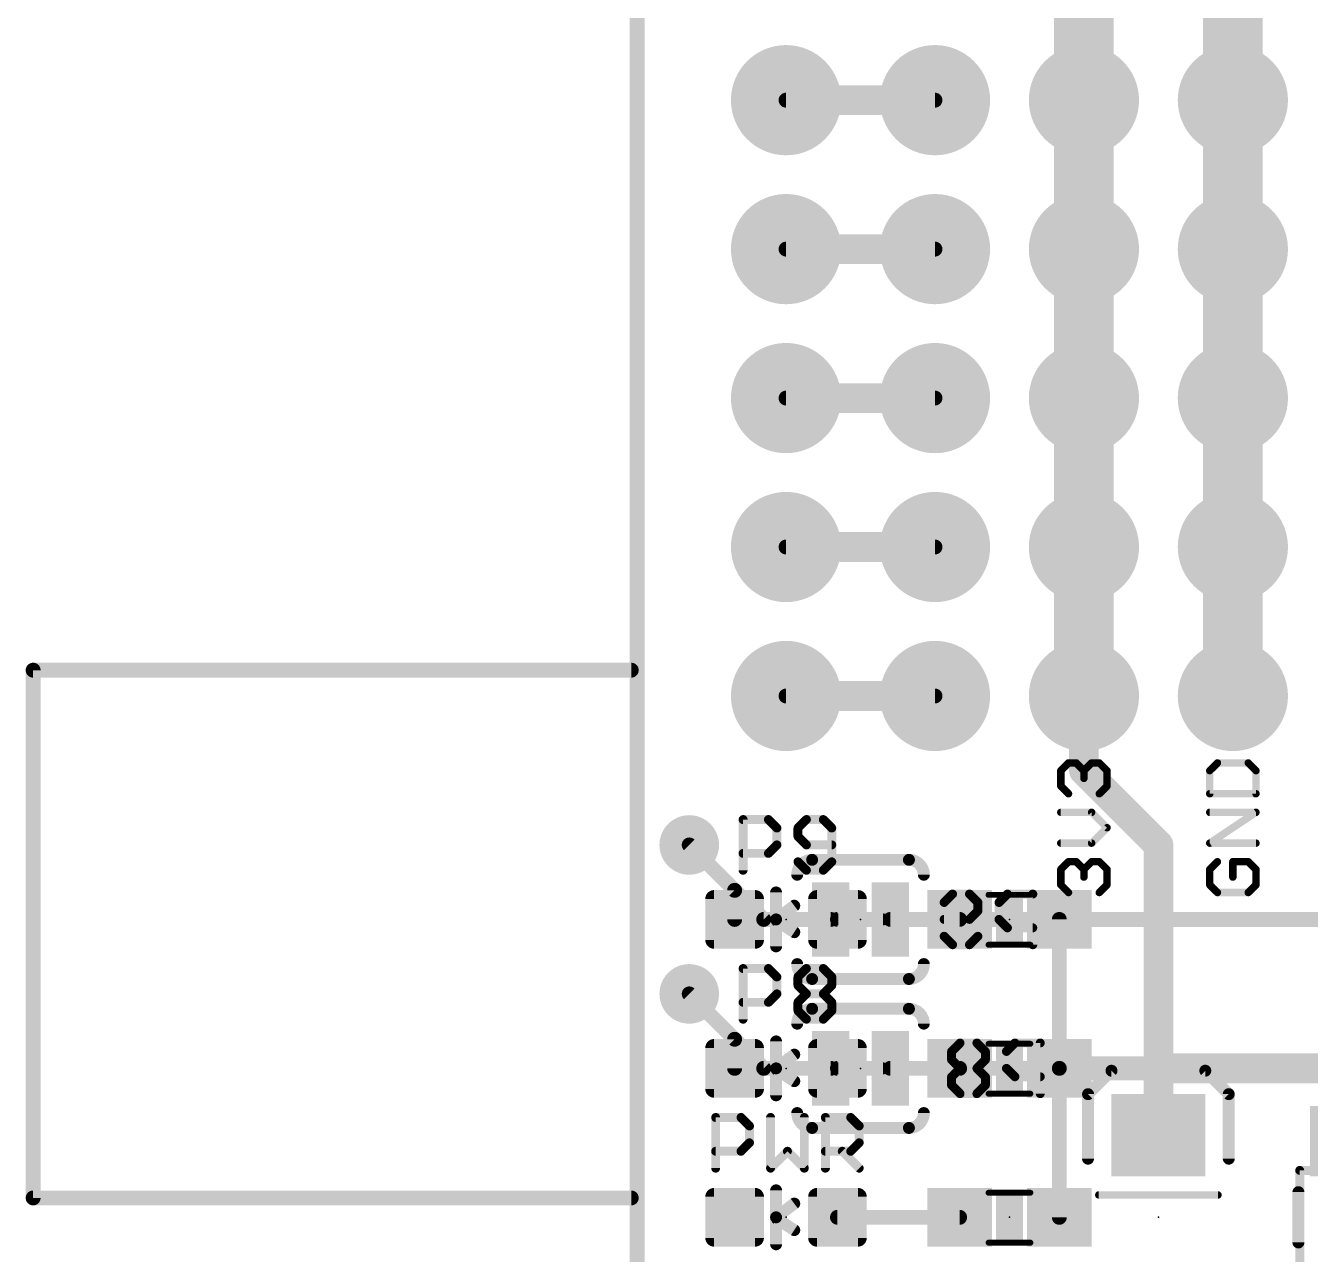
# Model space of a CAD drawing. Extents: x -16 to 95, y -11 to 53.
# Drawn here: x -10.43 to 11.48, y 3.18 to 24.13 of the extents above; entities that cross this region are included whole.
import ezdxf

# ---------------------------------------------------------------- set-up
doc = ezdxf.new("R2010")
doc.units = 0
for name, color, linetype in [('1', 12, 'CONTINUOUS'), ('16', 132, 'CONTINUOUS'), ('18', 110, 'CONTINUOUS'), ('20', 53, 'CONTINUOUS'), ('21', 41, 'CONTINUOUS'), ('22', 40, 'CONTINUOUS'), ('23', 53, 'CONTINUOUS'), ('24', 53, 'CONTINUOUS'), ('51', 53, 'CONTINUOUS')]:
    doc.layers.add(name, color=color, linetype=linetype)

# ---------------------------------------------------------------- blocks, each defined once
blk = doc.blocks.new('RECT')
blk.add_solid([(-0.5, -0.5), (0.5, -0.5), (-0.5, 0.5), (0.5, 0.5)])
blk = doc.blocks.new('RECT160000X160000R30')
at = {"const_width": 0.15}
blk.add_lwpolyline([(0.425, -0.35), (0.425, 0.35, 0.4142), (0.35, 0.425), (-0.35, 0.425, 0.4142), (-0.425, 0.35), (-0.425, -0.35, 0.4142), (-0.35, -0.425), (0.35, -0.425, 0.4142)], format="xyb", close=True, dxfattribs=at)
blk.add_solid([(-0.3754, -0.3754), (0.3754, -0.3754), (-0.3754, 0.3754), (0.3754, 0.3754)])
blk = doc.blocks.new('ROUNDV')
at = {"const_width": 0.5}
blk.add_lwpolyline([(0, -0.25, 1), (0, 0.25, 1), (0, -0.25)], format="xyb", dxfattribs=at)

msp = doc.modelspace()

# ---------------------------------------------------------------- linework, layer by layer
at = {"layer": '1'}
for points, const_width in [([(0, 53.34), (0, 0)], 0.254), ([(7.62, 12.7), (7.62, 11.43)], 0.508), ([(7.62, 11.43), (8.89, 10.16)], 0.508), ([(8.89, 10.16), (8.89, 6.35)], 0.508), ([(1.663, 9.386), (0.889, 10.16)], 0.254), ([(1.663, 8.89), (1.663, 9.386)], 0.254), ([(5.5, 8.89), (3.417, 8.89)], 0.254), ([(7.2, 6.35), (7.2, 8.89)], 0.254), ([(1.663, 6.846), (0.889, 7.62)], 0.254), ([(1.663, 6.35), (1.663, 6.846)], 0.254), ([(8.89, 6.35), (11.684, 6.35)], 0.508), ([(8.89, 5.21), (8.89, 6.35)], 0.508), ([(11.684, 6.35), (12.7, 6.35)], 0.508), ([(5.5, 6.35), (3.417, 6.35)], 0.254), ([(7.2, 6.35), (8.89, 6.35)], 0.4064), ([(7.2, 3.81), (7.2, 6.35)], 0.254), ([(5.5, 3.81), (3.417, 3.81)], 0.254)]:
    msp.add_lwpolyline(points, dxfattribs=dict(at, const_width=const_width))
for points, const_width in [([(7.747, 12.7, 1), (7.493, 12.7)], 0.254), ([(7.7098, 11.5198, 1), (7.5302, 11.3402)], 0.254), ([(7.493, 11.43, 1), (7.747, 11.43)], 0.254), ([(9.017, 10.16, 1), (8.763, 10.16)], 0.254), ([(8.8002, 10.0702, 1), (8.9798, 10.2498)], 0.254), ([(0.9339, 10.2049, 1), (0.8441, 10.1151)], 0.127), ([(1.7265, 9.386, 1), (1.5995, 9.386)], 0.127), ([(1.6181, 9.3411, 1), (1.7079, 9.4309)], 0.127), ([(3.417, 8.9535, 1), (3.417, 8.8265)], 0.127), ([(5.5, 8.8265, 1), (5.5, 8.9535)], 0.127), ([(7.2635, 8.89, 1), (7.1365, 8.89)], 0.127), ([(1.5995, 8.89, 1), (1.7265, 8.89)], 0.127), ([(0.9339, 7.6649, 1), (0.8441, 7.5751)], 0.127), ([(1.7265, 6.846, 1), (1.5995, 6.846)], 0.127), ([(1.6181, 6.8011, 1), (1.7079, 6.8909)], 0.127), ([(8.89, 6.477, 1), (8.89, 6.223)], 0.254), ([(9.017, 6.35, 1), (8.763, 6.35)], 0.254), ([(11.684, 6.477, 1), (11.684, 6.223)], 0.254), ([(1.5995, 6.35, 1), (1.7265, 6.35)], 0.127), ([(3.417, 6.4135, 1), (3.417, 6.2865)], 0.127), ([(5.5, 6.2865, 1), (5.5, 6.4135)], 0.127), ([(7.2, 6.4516, 1), (7.2, 6.2484)], 0.2032), ([(7.2635, 6.35, 1), (7.1365, 6.35)], 0.127), ([(7.1365, 6.35, 1), (7.2635, 6.35)], 0.127), ([(8.763, 6.35, 1), (9.017, 6.35)], 0.254), ([(8.89, 6.2484, 1), (8.89, 6.4516)], 0.2032), ([(8.763, 5.21, 1), (9.017, 5.21)], 0.254), ([(3.417, 3.8735, 1), (3.417, 3.7465)], 0.127), ([(5.5, 3.7465, 1), (5.5, 3.8735)], 0.127), ([(7.1365, 3.81, 1), (7.2635, 3.81)], 0.127)]:
    msp.add_lwpolyline(points, format="xyb", dxfattribs=dict(at, const_width=const_width))
at = {"layer": '16'}
for points, const_width in [([(0, 53.34), (0, 0)], 0.254), ([(7.62, 22.86), (7.62, 25.4)], 0.508), ([(7.62, 20.32), (7.62, 22.86)], 0.508), ([(5.08, 22.86), (2.54, 22.86)], 0.254), ([(5.08, 20.32), (2.54, 20.32)], 0.254), ([(7.62, 17.78), (7.62, 20.32)], 0.508), ([(7.62, 15.24), (7.62, 17.78)], 0.508), ([(5.08, 17.78), (2.54, 17.78)], 0.254), ([(5.08, 15.24), (2.54, 15.24)], 0.254), ([(7.62, 12.7), (7.62, 15.24)], 0.508), ([(5.08, 12.7), (2.54, 12.7)], 0.254), ([(2.159, 8.89), (0.889, 10.16)], 0.254), ([(3.302, 8.89), (2.159, 8.89)], 0.254), ([(4.191, 8.89), (3.429, 8.89)], 0.2032), ([(13.97, 8.89), (4.318, 8.89)], 0.254), ([(2.159, 6.35), (0.889, 7.62)], 0.254), ([(3.302, 6.35), (2.159, 6.35)], 0.254), ([(4.191, 6.35), (3.429, 6.35)], 0.2032), ([(4.318, 6.35), (14.478, 6.35)], 0.254)]:
    msp.add_lwpolyline(points, dxfattribs=dict(at, const_width=const_width))
for points, const_width in [([(7.747, 22.86, 1), (7.493, 22.86)], 0.254), ([(2.54, 22.9235, 1), (2.54, 22.7965)], 0.127), ([(5.08, 22.7965, 1), (5.08, 22.9235)], 0.127), ([(7.493, 22.86, 1), (7.747, 22.86)], 0.254), ([(2.54, 20.3835, 1), (2.54, 20.2565)], 0.127), ([(5.08, 20.2565, 1), (5.08, 20.3835)], 0.127), ([(7.747, 20.32, 1), (7.493, 20.32)], 0.254), ([(7.493, 20.32, 1), (7.747, 20.32)], 0.254), ([(7.747, 17.78, 1), (7.493, 17.78)], 0.254), ([(2.54, 17.8435, 1), (2.54, 17.7165)], 0.127), ([(5.08, 17.7165, 1), (5.08, 17.8435)], 0.127), ([(7.493, 17.78, 1), (7.747, 17.78)], 0.254), ([(2.54, 15.3035, 1), (2.54, 15.1765)], 0.127), ([(5.08, 15.1765, 1), (5.08, 15.3035)], 0.127), ([(7.747, 15.24, 1), (7.493, 15.24)], 0.254), ([(7.493, 15.24, 1), (7.747, 15.24)], 0.254), ([(2.54, 12.7635, 1), (2.54, 12.6365)], 0.127), ([(5.08, 12.6365, 1), (5.08, 12.7635)], 0.127), ([(7.493, 12.7, 1), (7.747, 12.7)], 0.254), ([(0.9339, 10.2049, 1), (0.8441, 10.1151)], 0.127), ([(2.159, 8.9535, 1), (2.159, 8.8265)], 0.127), ([(2.1141, 8.8451, 1), (2.2039, 8.9349)], 0.127), ([(3.302, 8.8265, 1), (3.302, 8.9535)], 0.127), ([(3.429, 8.9408, 1), (3.429, 8.8392)], 0.1016), ([(4.191, 8.8392, 1), (4.191, 8.9408)], 0.1016), ([(4.318, 8.9535, 1), (4.318, 8.8265)], 0.127), ([(0.9339, 7.6649, 1), (0.8441, 7.5751)], 0.127), ([(2.159, 6.4135, 1), (2.159, 6.2865)], 0.127), ([(2.1141, 6.3051, 1), (2.2039, 6.3949)], 0.127), ([(3.302, 6.2865, 1), (3.302, 6.4135)], 0.127), ([(3.429, 6.4008, 1), (3.429, 6.2992)], 0.1016), ([(4.191, 6.2992, 1), (4.191, 6.4008)], 0.1016), ([(4.318, 6.4135, 1), (4.318, 6.2865)], 0.127)]:
    msp.add_lwpolyline(points, format="xyb", dxfattribs=dict(at, const_width=const_width))
at = {"layer": '20', "const_width": 0.2032}
msp.add_lwpolyline([(0, 2.54), (0, 50.8)], dxfattribs=at)
at = {"layer": '21'}
for points, const_width in [([(7.62, 40.64), (7.62, 12.7)], 1.016), ([(10.16, 40.64), (10.16, 12.7)], 1.016), ([(2.54, 22.86), (5.08, 22.86)], 0.508), ([(2.54, 20.32), (5.08, 20.32)], 0.508), ([(2.54, 17.78), (5.08, 17.78)], 0.508), ([(2.54, 15.24), (5.08, 15.24)], 0.508), ([(2.54, 12.7), (5.08, 12.7)], 0.508), ([(7.2256, 11.4266), (7.357, 11.5579)], 0.127), ([(7.357, 11.5579), (7.4883, 11.5579)], 0.127), ([(7.4883, 11.5579), (7.6197, 11.4266)], 0.127), ([(7.6197, 11.4266), (7.751, 11.5579)], 0.127), ([(7.751, 11.5579), (7.8824, 11.5579)], 0.127), ([(7.8824, 11.5579), (8.0137, 11.4266)], 0.127), ([(9.897, 11.5579), (9.7656, 11.4266)], 0.127), ([(10.4224, 11.5579), (9.897, 11.5579)], 0.127), ([(10.5537, 11.4266), (10.4224, 11.5579)], 0.127), ([(7.2256, 11.1639), (7.2256, 11.4266)], 0.127), ([(7.6197, 11.4266), (7.6197, 11.2952)], 0.127), ([(8.0137, 11.4266), (8.0137, 11.1639)], 0.127), ([(9.7656, 11.4266), (9.7656, 11.0325)], 0.127), ([(10.5537, 11.0325), (10.5537, 11.4266)], 0.127), ([(7.357, 11.0325), (7.2256, 11.1639)], 0.127), ([(8.0137, 11.1639), (7.8824, 11.0325)], 0.127), ([(9.7656, 11.0325), (10.5537, 11.0325)], 0.127), ([(7.751, 10.7159), (7.2256, 10.7159)], 0.127), ([(8.0137, 10.4533), (7.751, 10.7159)], 0.127), ([(9.7656, 10.1906), (10.5537, 10.7159)], 0.127), ([(10.5537, 10.7159), (9.7656, 10.7159)], 0.127), ([(1.8077, 9.7282), (1.8077, 10.5925)], 0.1524), ([(1.8077, 10.5925), (2.2399, 10.5925)], 0.1524), ([(2.2399, 10.5925), (2.3839, 10.4485)], 0.1524), ([(2.3839, 10.4485), (2.3839, 10.1604)], 0.1524), ([(2.8873, 10.5925), (2.7432, 10.4485)], 0.1524), ([(2.7432, 10.4485), (2.7432, 10.3044)], 0.1524), ([(3.1754, 10.5925), (2.8873, 10.5925)], 0.1524), ([(3.3194, 10.4485), (3.1754, 10.5925)], 0.1524), ([(3.3194, 9.8723), (3.3194, 10.4485)], 0.1524), ([(7.751, 10.1906), (8.0137, 10.4533)], 0.127), ([(2.7432, 10.3044), (2.8873, 10.1604)], 0.1524), ([(2.2399, 10.0163), (1.8077, 10.0163)], 0.1524), ([(2.3839, 10.1604), (2.2399, 10.0163)], 0.1524), ([(2.8873, 10.1604), (3.3194, 10.1604)], 0.1524), ([(7.2256, 10.1906), (7.751, 10.1906)], 0.127), ([(10.5537, 10.1906), (9.7656, 10.1906)], 0.127), ([(2.7432, 9.8723), (2.8873, 9.7282)], 0.1524), ([(3.1754, 9.7282), (3.3194, 9.8723)], 0.1524), ([(7.2256, 9.7426), (7.357, 9.874)], 0.127), ([(7.357, 9.874), (7.4883, 9.874)], 0.127), ([(7.4883, 9.874), (7.6197, 9.7426)], 0.127), ([(7.6197, 9.7426), (7.751, 9.874)], 0.127), ([(7.751, 9.874), (7.8824, 9.874)], 0.127), ([(7.8824, 9.874), (8.0137, 9.7426)], 0.127), ([(9.897, 9.874), (9.7656, 9.7426)], 0.127), ([(10.4224, 9.874), (10.1597, 9.874)], 0.127), ([(10.1597, 9.874), (10.1597, 9.6113)], 0.127), ([(10.5537, 9.7426), (10.4224, 9.874)], 0.127), ([(2.8873, 9.7282), (3.1754, 9.7282)], 0.1524), ([(7.2256, 9.4799), (7.2256, 9.7426)], 0.127), ([(7.6197, 9.7426), (7.6197, 9.6113)], 0.127), ([(8.0137, 9.7426), (8.0137, 9.4799)], 0.127), ([(9.7656, 9.7426), (9.7656, 9.4799)], 0.127), ([(10.5537, 9.4799), (10.5537, 9.7426)], 0.127), ([(2.37, 9.35), (2.37, 8.89)], 0.2032), ([(7.357, 9.3486), (7.2256, 9.4799)], 0.127), ([(8.0137, 9.4799), (7.8824, 9.3486)], 0.127), ([(9.7656, 9.4799), (9.897, 9.3486)], 0.127), ([(10.4224, 9.3486), (10.5537, 9.4799)], 0.127), ([(2.37, 8.89), (2.68, 9.1238)], 0.2032), ([(9.897, 9.3486), (10.4224, 9.3486)], 0.127), ([(2.37, 8.43), (2.37, 8.89)], 0.2032), ([(2.3854, 8.8646), (2.68, 8.6716)], 0.2032), ([(1.8077, 7.1882), (1.8077, 8.0525)], 0.1524), ([(1.8077, 8.0525), (2.2399, 8.0525)], 0.1524), ([(2.2399, 8.0525), (2.3839, 7.9085)], 0.1524), ([(2.7432, 7.9085), (2.8873, 8.0525)], 0.1524), ([(2.8873, 8.0525), (3.1754, 8.0525)], 0.1524), ([(3.1754, 8.0525), (3.3194, 7.9085)], 0.1524), ([(2.3839, 7.9085), (2.3839, 7.6204)], 0.1524), ([(2.7432, 7.7644), (2.7432, 7.9085)], 0.1524), ([(3.3194, 7.9085), (3.3194, 7.7644)], 0.1524), ([(2.3839, 7.6204), (2.2399, 7.4763)], 0.1524), ([(2.8873, 7.6204), (2.7432, 7.7644)], 0.1524), ([(2.7432, 7.4763), (2.8873, 7.6204)], 0.1524), ([(2.8873, 7.6204), (3.1754, 7.6204)], 0.1524), ([(3.3194, 7.7644), (3.1754, 7.6204)], 0.1524), ([(3.1754, 7.6204), (3.3194, 7.4763)], 0.1524), ([(2.2399, 7.4763), (1.8077, 7.4763)], 0.1524), ([(2.7432, 7.3323), (2.7432, 7.4763)], 0.1524), ([(3.3194, 7.4763), (3.3194, 7.3323)], 0.1524), ([(2.8873, 7.1882), (2.7432, 7.3323)], 0.1524), ([(3.1754, 7.1882), (2.8873, 7.1882)], 0.1524), ([(3.3194, 7.3323), (3.1754, 7.1882)], 0.1524), ([(2.37, 6.81), (2.37, 6.35)], 0.2032), ([(2.37, 6.35), (2.68, 6.5838)], 0.2032), ([(2.37, 5.89), (2.37, 6.35)], 0.2032), ([(2.3854, 6.3246), (2.68, 6.1316)], 0.2032), ([(8.09, 6.31), (7.69, 5.91)], 0.2032), ([(9.69, 6.31), (8.09, 6.31)], 0.2032), ([(10.09, 5.91), (9.69, 6.31)], 0.2032), ([(7.69, 5.91), (7.69, 4.81)], 0.2032), ([(10.09, 4.81), (10.09, 5.91)], 0.2032), ([(1.3399, 4.6482), (1.3399, 5.5125)], 0.1524), ([(1.3399, 5.5125), (1.7721, 5.5125)], 0.1524), ([(1.7721, 5.5125), (1.9161, 5.3685)], 0.1524), ([(2.2754, 5.5125), (2.2754, 4.6482)], 0.1524), ([(2.8517, 4.6482), (2.8517, 5.5125)], 0.1524), ([(3.211, 4.6482), (3.211, 5.5125)], 0.1524), ([(3.211, 5.5125), (3.6431, 5.5125)], 0.1524), ([(3.6431, 5.5125), (3.7872, 5.3685)], 0.1524), ([(1.9161, 5.3685), (1.9161, 5.0804)], 0.1524), ([(3.7872, 5.3685), (3.7872, 5.0804)], 0.1524), ([(1.9161, 5.0804), (1.7721, 4.9363)], 0.1524), ([(3.7872, 5.0804), (3.6431, 4.9363)], 0.1524), ([(1.7721, 4.9363), (1.3399, 4.9363)], 0.1524), ([(2.2754, 4.6482), (2.5636, 4.9363)], 0.1524), ([(2.5636, 4.9363), (2.8517, 4.6482)], 0.1524), ([(3.6431, 4.9363), (3.211, 4.9363)], 0.1524), ([(3.4991, 4.9363), (3.7872, 4.6482)], 0.1524), ([(2.37, 4.27), (2.37, 3.81)], 0.2032), ([(7.874, 4.191), (9.906, 4.191)], 0.127), ([(11.2776, 3.3806), (11.2776, 4.2394)], 0.2032), ([(2.37, 3.81), (2.68, 4.0438)], 0.2032), ([(2.37, 3.35), (2.37, 3.81)], 0.2032), ([(2.3854, 3.7846), (2.68, 3.5916)], 0.2032)]:
    msp.add_lwpolyline(points, dxfattribs=dict(at, const_width=const_width))
for points, const_width in [([(2.54, 22.987, 1), (2.54, 22.733)], 0.254), ([(5.08, 22.733, 1), (5.08, 22.987)], 0.254), ([(2.54, 20.447, 1), (2.54, 20.193)], 0.254), ([(5.08, 20.193, 1), (5.08, 20.447)], 0.254), ([(2.54, 17.907, 1), (2.54, 17.653)], 0.254), ([(5.08, 17.653, 1), (5.08, 17.907)], 0.254), ([(2.54, 15.367, 1), (2.54, 15.113)], 0.254), ([(5.08, 15.113, 1), (5.08, 15.367)], 0.254), ([(2.54, 12.827, 1), (2.54, 12.573)], 0.254), ([(5.08, 12.573, 1), (5.08, 12.827)], 0.254), ([(7.366, 12.7, 1), (7.874, 12.7)], 0.508), ([(9.906, 12.7, 1), (10.414, 12.7)], 0.508), ([(7.357, 11.5897, 1), (7.357, 11.5262)], 0.0635), ([(7.3794, 11.5355, 1), (7.3345, 11.5804)], 0.0635), ([(7.5108, 11.5804, 1), (7.4659, 11.5355)], 0.0635), ([(7.4883, 11.5262, 1), (7.4883, 11.5897)], 0.0635), ([(7.751, 11.5897, 1), (7.751, 11.5262)], 0.0635), ([(7.7735, 11.5355, 1), (7.7286, 11.5804)], 0.0635), ([(7.9048, 11.5804, 1), (7.8599, 11.5355)], 0.0635), ([(7.8824, 11.5262, 1), (7.8824, 11.5897)], 0.0635), ([(9.897, 11.5897, 1), (9.897, 11.5262)], 0.0635), ([(9.9194, 11.5355, 1), (9.8745, 11.5804)], 0.0635), ([(10.4448, 11.5804, 1), (10.3999, 11.5355)], 0.0635), ([(10.4224, 11.5262, 1), (10.4224, 11.5897)], 0.0635), ([(7.2574, 11.4266, 1), (7.1939, 11.4266)], 0.0635), ([(7.2032, 11.449, 1), (7.2481, 11.4041)], 0.0635), ([(7.6514, 11.4266, 1), (7.5879, 11.4266)], 0.0635), ([(7.5972, 11.449, 1), (7.6421, 11.4041)], 0.0635), ([(7.5972, 11.4041, 1), (7.6421, 11.449)], 0.0635), ([(8.0455, 11.4266, 1), (7.982, 11.4266)], 0.0635), ([(7.9912, 11.4041, 1), (8.0362, 11.449)], 0.0635), ([(9.7974, 11.4266, 1), (9.7339, 11.4266)], 0.0635), ([(9.7432, 11.449, 1), (9.7881, 11.4041)], 0.0635), ([(10.5855, 11.4266, 1), (10.522, 11.4266)], 0.0635), ([(10.5312, 11.4041, 1), (10.5762, 11.449)], 0.0635), ([(7.2481, 11.1863, 1), (7.2032, 11.1414)], 0.0635), ([(7.1939, 11.1639, 1), (7.2574, 11.1639)], 0.0635), ([(7.5879, 11.2952, 1), (7.6514, 11.2952)], 0.0635), ([(7.982, 11.1639, 1), (8.0455, 11.1639)], 0.0635), ([(8.0362, 11.1414, 1), (7.9912, 11.1863)], 0.0635), ([(7.3345, 11.0101, 1), (7.3794, 11.055)], 0.0635), ([(7.8599, 11.055, 1), (7.9048, 11.0101)], 0.0635), ([(9.7656, 11.0643, 1), (9.7656, 11.0008)], 0.0635), ([(9.7339, 11.0325, 1), (9.7974, 11.0325)], 0.0635), ([(10.522, 11.0325, 1), (10.5855, 11.0325)], 0.0635), ([(10.5537, 11.0008, 1), (10.5537, 11.0643)], 0.0635), ([(7.2256, 10.7477, 1), (7.2256, 10.6842)], 0.0635), ([(7.7735, 10.7384, 1), (7.7286, 10.6935)], 0.0635), ([(7.751, 10.6842, 1), (7.751, 10.7477)], 0.0635), ([(9.7656, 10.7477, 1), (9.7656, 10.6842)], 0.0635), ([(10.5713, 10.6895, 1), (10.5361, 10.7424)], 0.0635), ([(10.5537, 10.6842, 1), (10.5537, 10.7477)], 0.0635), ([(1.8458, 10.5925, 1), (1.7696, 10.5925)], 0.0762), ([(1.8077, 10.6306, 1), (1.8077, 10.5544)], 0.0762), ([(2.2668, 10.6195, 1), (2.2129, 10.5656)], 0.0762), ([(2.2399, 10.5544, 1), (2.2399, 10.6306)], 0.0762), ([(2.422, 10.4485, 1), (2.3458, 10.4485)], 0.0762), ([(2.7813, 10.4485, 1), (2.7051, 10.4485)], 0.0762), ([(2.8873, 10.6306, 1), (2.8873, 10.5544)], 0.0762), ([(2.9142, 10.5656, 1), (2.8603, 10.6195)], 0.0762), ([(3.2023, 10.6195, 1), (3.1484, 10.5656)], 0.0762), ([(3.1754, 10.5544, 1), (3.1754, 10.6306)], 0.0762), ([(3.3575, 10.4485, 1), (3.2813, 10.4485)], 0.0762), ([(8.0362, 10.4308, 1), (7.9912, 10.4757)], 0.0635), ([(2.357, 10.4215, 1), (2.4108, 10.4754)], 0.0762), ([(2.7163, 10.4754, 1), (2.7701, 10.4215)], 0.0762), ([(2.7701, 10.3314, 1), (2.7163, 10.2775)], 0.0762), ([(2.7051, 10.3044, 1), (2.7813, 10.3044)], 0.0762), ([(3.2925, 10.4215, 1), (3.3464, 10.4754)], 0.0762), ([(7.9912, 10.4308, 1), (8.0362, 10.4757)], 0.0635), ([(1.8077, 10.0544, 1), (1.8077, 9.9782)], 0.0762), ([(2.2129, 10.0433, 1), (2.2668, 9.9894)], 0.0762), ([(2.2399, 9.9782, 1), (2.2399, 10.0544)], 0.0762), ([(2.3458, 10.1604, 1), (2.422, 10.1604)], 0.0762), ([(2.4108, 10.1334, 1), (2.357, 10.1873)], 0.0762), ([(2.8873, 10.1985, 1), (2.8873, 10.1223)], 0.0762), ([(2.8603, 10.1334, 1), (2.9142, 10.1873)], 0.0762), ([(3.3194, 10.1223, 1), (3.3194, 10.1985)], 0.0762), ([(7.2256, 10.2223, 1), (7.2256, 10.1588)], 0.0635), ([(7.7286, 10.213, 1), (7.7735, 10.1681)], 0.0635), ([(7.751, 10.1588, 1), (7.751, 10.2223)], 0.0635), ([(9.7656, 10.2223, 1), (9.7656, 10.1588)], 0.0635), ([(9.748, 10.217, 1), (9.7832, 10.1641)], 0.0635), ([(10.5537, 10.1588, 1), (10.5537, 10.2223)], 0.0635), ([(2.7701, 9.8992, 1), (2.7163, 9.8453)], 0.0762), ([(3.2813, 9.8723, 1), (3.3575, 9.8723)], 0.0762), ([(3.3464, 9.8453, 1), (3.2925, 9.8992)], 0.0762), ([(7.357, 9.9057, 1), (7.357, 9.8422)], 0.0635), ([(7.3794, 9.8515, 1), (7.3345, 9.8964)], 0.0635), ([(7.5108, 9.8964, 1), (7.4659, 9.8515)], 0.0635), ([(7.4883, 9.8422, 1), (7.4883, 9.9057)], 0.0635), ([(7.751, 9.9057, 1), (7.751, 9.8422)], 0.0635), ([(7.7735, 9.8515, 1), (7.7286, 9.8964)], 0.0635), ([(7.9048, 9.8964, 1), (7.8599, 9.8515)], 0.0635), ([(7.8824, 9.8422, 1), (7.8824, 9.9057)], 0.0635), ([(9.9194, 9.8515, 1), (9.8745, 9.8964)], 0.0635), ([(10.1914, 9.874, 1), (10.1279, 9.874)], 0.0635), ([(10.1597, 9.9057, 1), (10.1597, 9.8422)], 0.0635), ([(10.4448, 9.8964, 1), (10.3999, 9.8515)], 0.0635), ([(10.4224, 9.8422, 1), (10.4224, 9.9057)], 0.0635), ([(1.7696, 9.7282, 1), (1.8458, 9.7282)], 0.0762), ([(2.8873, 9.7663, 1), (2.8873, 9.6901)], 0.0762), ([(2.8603, 9.7013, 1), (2.9142, 9.7551)], 0.0762), ([(3.1484, 9.7551, 1), (3.2023, 9.7013)], 0.0762), ([(3.1754, 9.6901, 1), (3.1754, 9.7663)], 0.0762), ([(7.2574, 9.7426, 1), (7.1939, 9.7426)], 0.0635), ([(7.2032, 9.7651, 1), (7.2481, 9.7202)], 0.0635), ([(7.6514, 9.7426, 1), (7.5879, 9.7426)], 0.0635), ([(7.5972, 9.7651, 1), (7.6421, 9.7202)], 0.0635), ([(7.5879, 9.6113, 1), (7.6514, 9.6113)], 0.0635), ([(7.5972, 9.7202, 1), (7.6421, 9.7651)], 0.0635), ([(8.0455, 9.7426, 1), (7.982, 9.7426)], 0.0635), ([(7.9912, 9.7202, 1), (8.0362, 9.7651)], 0.0635), ([(9.7974, 9.7426, 1), (9.7339, 9.7426)], 0.0635), ([(9.7432, 9.7651, 1), (9.7881, 9.7202)], 0.0635), ([(10.1279, 9.6113, 1), (10.1914, 9.6113)], 0.0635), ([(10.5855, 9.7426, 1), (10.522, 9.7426)], 0.0635), ([(10.5312, 9.7202, 1), (10.5762, 9.7651)], 0.0635), ([(2.4208, 9.35, 1), (2.3192, 9.35)], 0.1016), ([(7.2481, 9.5024, 1), (7.2032, 9.4575)], 0.0635), ([(7.1939, 9.4799, 1), (7.2574, 9.4799)], 0.0635), ([(7.982, 9.4799, 1), (8.0455, 9.4799)], 0.0635), ([(8.0362, 9.4575, 1), (7.9912, 9.5024)], 0.0635), ([(9.7881, 9.5024, 1), (9.7432, 9.4575)], 0.0635), ([(9.7339, 9.4799, 1), (9.7974, 9.4799)], 0.0635), ([(10.522, 9.4799, 1), (10.5855, 9.4799)], 0.0635), ([(10.5762, 9.4575, 1), (10.5312, 9.5024)], 0.0635), ([(2.7106, 9.0832, 1), (2.6494, 9.1644)], 0.1016), ([(7.3345, 9.3261, 1), (7.3794, 9.3711)], 0.0635), ([(7.8599, 9.3711, 1), (7.9048, 9.3261)], 0.0635), ([(9.897, 9.3804, 1), (9.897, 9.3169)], 0.0635), ([(9.8745, 9.3261, 1), (9.9194, 9.3711)], 0.0635), ([(10.3999, 9.3711, 1), (10.4448, 9.3261)], 0.0635), ([(10.4224, 9.3169, 1), (10.4224, 9.3804)], 0.0635), ([(2.4208, 8.89, 1), (2.3192, 8.89)], 0.1016), ([(2.3394, 8.9306, 1), (2.4006, 8.8494)], 0.1016), ([(2.3192, 8.89, 1), (2.4208, 8.89)], 0.1016), ([(2.4132, 8.9071, 1), (2.3576, 8.8221)], 0.1016), ([(2.6522, 8.6291, 1), (2.7078, 8.7141)], 0.1016), ([(2.3192, 8.43, 1), (2.4208, 8.43)], 0.1016), ([(1.8458, 8.0525, 1), (1.7696, 8.0525)], 0.0762), ([(1.8077, 8.0906, 1), (1.8077, 8.0144)], 0.0762), ([(2.2668, 8.0795, 1), (2.2129, 8.0256)], 0.0762), ([(2.2399, 8.0144, 1), (2.2399, 8.0906)], 0.0762), ([(2.8873, 8.0906, 1), (2.8873, 8.0144)], 0.0762), ([(2.9142, 8.0256, 1), (2.8603, 8.0795)], 0.0762), ([(3.2023, 8.0795, 1), (3.1484, 8.0256)], 0.0762), ([(3.1754, 8.0144, 1), (3.1754, 8.0906)], 0.0762), ([(2.422, 7.9085, 1), (2.3458, 7.9085)], 0.0762), ([(2.357, 7.8815, 1), (2.4108, 7.9354)], 0.0762), ([(2.7813, 7.9085, 1), (2.7051, 7.9085)], 0.0762), ([(2.7163, 7.9354, 1), (2.7701, 7.8815)], 0.0762), ([(3.3575, 7.9085, 1), (3.2813, 7.9085)], 0.0762), ([(3.2925, 7.8815, 1), (3.3464, 7.9354)], 0.0762), ([(2.4108, 7.5934, 1), (2.357, 7.6473)], 0.0762), ([(2.7701, 7.7914, 1), (2.7163, 7.7375)], 0.0762), ([(2.7051, 7.7644, 1), (2.7813, 7.7644)], 0.0762), ([(2.8873, 7.6585, 1), (2.8873, 7.5823)], 0.0762), ([(2.9142, 7.5934, 1), (2.8603, 7.6473)], 0.0762), ([(2.8603, 7.5934, 1), (2.9142, 7.6473)], 0.0762), ([(3.2023, 7.6473, 1), (3.1484, 7.5934)], 0.0762), ([(3.1484, 7.6473, 1), (3.2023, 7.5934)], 0.0762), ([(3.1754, 7.5823, 1), (3.1754, 7.6585)], 0.0762), ([(3.2813, 7.7644, 1), (3.3575, 7.7644)], 0.0762), ([(3.3464, 7.7375, 1), (3.2925, 7.7914)], 0.0762), ([(1.8077, 7.5144, 1), (1.8077, 7.4382)], 0.0762), ([(2.2129, 7.5033, 1), (2.2668, 7.4494)], 0.0762), ([(2.2399, 7.4382, 1), (2.2399, 7.5144)], 0.0762), ([(2.3458, 7.6204, 1), (2.422, 7.6204)], 0.0762), ([(2.7813, 7.4763, 1), (2.7051, 7.4763)], 0.0762), ([(2.7163, 7.5033, 1), (2.7701, 7.4494)], 0.0762), ([(3.3575, 7.4763, 1), (3.2813, 7.4763)], 0.0762), ([(3.2925, 7.4494, 1), (3.3464, 7.5033)], 0.0762), ([(2.7701, 7.3592, 1), (2.7163, 7.3053)], 0.0762), ([(2.7051, 7.3323, 1), (2.7813, 7.3323)], 0.0762), ([(2.8873, 7.2263, 1), (2.8873, 7.1501)], 0.0762), ([(2.8603, 7.1613, 1), (2.9142, 7.2151)], 0.0762), ([(3.1484, 7.2151, 1), (3.2023, 7.1613)], 0.0762), ([(3.1754, 7.1501, 1), (3.1754, 7.2263)], 0.0762), ([(3.2813, 7.3323, 1), (3.3575, 7.3323)], 0.0762), ([(3.3464, 7.3053, 1), (3.2925, 7.3592)], 0.0762), ([(1.7696, 7.1882, 1), (1.8458, 7.1882)], 0.0762), ([(2.4208, 6.81, 1), (2.3192, 6.81)], 0.1016), ([(2.7106, 6.5432, 1), (2.6494, 6.6244)], 0.1016), ([(2.4208, 6.35, 1), (2.3192, 6.35)], 0.1016), ([(2.3394, 6.3906, 1), (2.4006, 6.3094)], 0.1016), ([(2.3192, 6.35, 1), (2.4208, 6.35)], 0.1016), ([(2.4132, 6.3671, 1), (2.3576, 6.2821)], 0.1016), ([(8.09, 6.3608, 1), (8.09, 6.2592)], 0.1016), ([(8.1259, 6.2741, 1), (8.0541, 6.3459)], 0.1016), ([(9.7259, 6.3459, 1), (9.6541, 6.2741)], 0.1016), ([(9.69, 6.2592, 1), (9.69, 6.3608)], 0.1016), ([(2.6522, 6.0891, 1), (2.7078, 6.1741)], 0.1016), ([(2.3192, 5.89, 1), (2.4208, 5.89)], 0.1016), ([(7.7408, 5.91, 1), (7.6392, 5.91)], 0.1016), ([(7.6541, 5.9459, 1), (7.7259, 5.8741)], 0.1016), ([(10.1408, 5.91, 1), (10.0392, 5.91)], 0.1016), ([(10.0541, 5.8741, 1), (10.1259, 5.9459)], 0.1016), ([(1.378, 5.5125, 1), (1.3018, 5.5125)], 0.0762), ([(1.3399, 5.5506, 1), (1.3399, 5.4744)], 0.0762), ([(1.799, 5.5395, 1), (1.7451, 5.4856)], 0.0762), ([(1.7721, 5.4744, 1), (1.7721, 5.5506)], 0.0762), ([(2.3135, 5.5125, 1), (2.2373, 5.5125)], 0.0762), ([(2.8898, 5.5125, 1), (2.8136, 5.5125)], 0.0762), ([(3.2491, 5.5125, 1), (3.1729, 5.5125)], 0.0762), ([(3.211, 5.5506, 1), (3.211, 5.4744)], 0.0762), ([(3.6701, 5.5395, 1), (3.6162, 5.4856)], 0.0762), ([(3.6431, 5.4744, 1), (3.6431, 5.5506)], 0.0762), ([(1.9542, 5.3685, 1), (1.878, 5.3685)], 0.0762), ([(1.8892, 5.3415, 1), (1.9431, 5.3954)], 0.0762), ([(3.8253, 5.3685, 1), (3.7491, 5.3685)], 0.0762), ([(3.7602, 5.3415, 1), (3.8141, 5.3954)], 0.0762), ([(1.878, 5.0804, 1), (1.9542, 5.0804)], 0.0762), ([(1.9431, 5.0534, 1), (1.8892, 5.1073)], 0.0762), ([(3.7491, 5.0804, 1), (3.8253, 5.0804)], 0.0762), ([(3.8141, 5.0534, 1), (3.7602, 5.1073)], 0.0762), ([(1.3399, 4.9744, 1), (1.3399, 4.8982)], 0.0762), ([(1.7451, 4.9633, 1), (1.799, 4.9094)], 0.0762), ([(1.7721, 4.8982, 1), (1.7721, 4.9744)], 0.0762), ([(2.5905, 4.9633, 1), (2.5366, 4.9094)], 0.0762), ([(2.5905, 4.9094, 1), (2.5366, 4.9633)], 0.0762), ([(3.211, 4.9744, 1), (3.211, 4.8982)], 0.0762), ([(3.526, 4.9633, 1), (3.4721, 4.9094)], 0.0762), ([(3.6162, 4.9633, 1), (3.6701, 4.9094)], 0.0762), ([(3.6431, 4.8982, 1), (3.6431, 4.9744)], 0.0762), ([(7.6392, 4.81, 1), (7.7408, 4.81)], 0.1016), ([(10.0392, 4.81, 1), (10.1408, 4.81)], 0.1016), ([(1.3018, 4.6482, 1), (1.378, 4.6482)], 0.0762), ([(2.2373, 4.6482, 1), (2.3135, 4.6482)], 0.0762), ([(2.2485, 4.6751, 1), (2.3024, 4.6213)], 0.0762), ([(2.8136, 4.6482, 1), (2.8898, 4.6482)], 0.0762), ([(2.8247, 4.6213, 1), (2.8786, 4.6751)], 0.0762), ([(3.1729, 4.6482, 1), (3.2491, 4.6482)], 0.0762), ([(3.7602, 4.6213, 1), (3.8141, 4.6751)], 0.0762), ([(2.4208, 4.27, 1), (2.3192, 4.27)], 0.1016), ([(7.874, 4.2227, 1), (7.874, 4.1593)], 0.0635), ([(9.906, 4.1593, 1), (9.906, 4.2227)], 0.0635), ([(11.3284, 4.2394, 1), (11.2268, 4.2394)], 0.1016), ([(2.7106, 4.0032, 1), (2.6494, 4.0844)], 0.1016), ([(2.4208, 3.81, 1), (2.3192, 3.81)], 0.1016), ([(2.3394, 3.8506, 1), (2.4006, 3.7694)], 0.1016), ([(2.3192, 3.81, 1), (2.4208, 3.81)], 0.1016), ([(2.4132, 3.8271, 1), (2.3576, 3.7421)], 0.1016), ([(2.6522, 3.5491, 1), (2.7078, 3.6341)], 0.1016), ([(2.3192, 3.35, 1), (2.4208, 3.35)], 0.1016), ([(11.2268, 3.3806, 1), (11.3284, 3.3806)], 0.1016)]:
    msp.add_lwpolyline(points, format="xyb", dxfattribs=dict(at, const_width=const_width))
at = {"layer": '22'}
for points, const_width in [([(2.9845, 9.906, 0.4142), (2.7305, 9.652)], 0.2032), ([(2.9845, 9.9568, 1), (2.9845, 9.8552)], 0.1016), ([(2.9845, 9.8552, 1), (2.9845, 9.9568)], 0.1016), ([(4.8895, 9.652, 0.4142), (4.6355, 9.906)], 0.2032), ([(4.6355, 9.9568, 1), (4.6355, 9.8552)], 0.1016), ([(4.6355, 9.8552, 1), (4.6355, 9.9568)], 0.1016), ([(2.6797, 9.652, 1), (2.7813, 9.652)], 0.1016), ([(4.8387, 9.652, 1), (4.9403, 9.652)], 0.1016), ([(5.2742, 9.1785, 1), (5.198, 9.1785)], 0.0762), ([(5.2092, 9.2054, 1), (5.263, 9.1515)], 0.0762), ([(5.3802, 9.3606, 1), (5.3802, 9.2844)], 0.0762), ([(5.4071, 9.2956, 1), (5.3532, 9.3495)], 0.0762), ([(5.6952, 9.3495, 1), (5.6413, 9.2956)], 0.0762), ([(5.6683, 9.2844, 1), (5.6683, 9.3606)], 0.0762), ([(5.8504, 9.1785, 1), (5.7742, 9.1785)], 0.0762), ([(5.7854, 9.1515, 1), (5.8393, 9.2054)], 0.0762), ([(6.2097, 9.1785, 1), (6.1335, 9.1785)], 0.0762), ([(6.1447, 9.2054, 1), (6.1986, 9.1515)], 0.0762), ([(6.3157, 9.3606, 1), (6.3157, 9.2844)], 0.0762), ([(6.3426, 9.2956, 1), (6.2887, 9.3495)], 0.0762), ([(6.7859, 9.3225, 1), (6.7097, 9.3225)], 0.0762), ([(6.7478, 9.2844, 1), (6.7478, 9.3606)], 0.0762), ([(5.7742, 9.0344, 1), (5.8504, 9.0344)], 0.0762), ([(5.8393, 9.0075, 1), (5.7854, 9.0614)], 0.0762), ([(5.2361, 8.9285, 1), (5.2361, 8.8523)], 0.0762), ([(5.6413, 8.9173, 1), (5.6952, 8.8634)], 0.0762), ([(5.6683, 8.8523, 1), (5.6683, 8.9285)], 0.0762), ([(6.1986, 8.9173, 1), (6.1447, 8.8634)], 0.0762), ([(6.1335, 8.8904, 1), (6.2097, 8.8904)], 0.0762), ([(6.3157, 8.7844, 1), (6.3157, 8.7082)], 0.0762), ([(6.2887, 8.7194, 1), (6.3426, 8.7733)], 0.0762), ([(6.7478, 8.7082, 1), (6.7478, 8.7844)], 0.0762), ([(5.263, 8.6292, 1), (5.2092, 8.5753)], 0.0762), ([(5.198, 8.6023, 1), (5.2742, 8.6023)], 0.0762), ([(5.8393, 8.5753, 1), (5.7854, 8.6292)], 0.0762), ([(5.3802, 8.4963, 1), (5.3802, 8.4201)], 0.0762), ([(5.3532, 8.4313, 1), (5.4071, 8.4851)], 0.0762), ([(5.6413, 8.4851, 1), (5.6952, 8.4313)], 0.0762), ([(5.6683, 8.4201, 1), (5.6683, 8.4963)], 0.0762), ([(6.7097, 8.4582, 1), (6.7859, 8.4582)], 0.0762), ([(2.7305, 8.128, 0.4142), (2.9845, 7.874)], 0.2032), ([(2.7813, 8.128, 1), (2.6797, 8.128)], 0.1016), ([(4.6355, 7.874, 0.4142), (4.8895, 8.128)], 0.2032), ([(4.9403, 8.128, 1), (4.8387, 8.128)], 0.1016), ([(2.9845, 7.9248, 1), (2.9845, 7.8232)], 0.1016), ([(2.9845, 7.8232, 1), (2.9845, 7.9248)], 0.1016), ([(4.6355, 7.9248, 1), (4.6355, 7.8232)], 0.1016), ([(4.6355, 7.8232, 1), (4.6355, 7.9248)], 0.1016), ([(2.9845, 7.366, 0.4142), (2.7305, 7.112)], 0.2032), ([(2.9845, 7.4168, 1), (2.9845, 7.3152)], 0.1016), ([(2.9845, 7.3152, 1), (2.9845, 7.4168)], 0.1016), ([(4.8895, 7.112, 0.4142), (4.6355, 7.366)], 0.2032), ([(4.6355, 7.4168, 1), (4.6355, 7.3152)], 0.1016), ([(4.6355, 7.3152, 1), (4.6355, 7.4168)], 0.1016), ([(2.6797, 7.112, 1), (2.7813, 7.112)], 0.1016), ([(4.8387, 7.112, 1), (4.9403, 7.112)], 0.1016), ([(5.5072, 6.8206, 1), (5.5072, 6.7444)], 0.0762), ([(5.5341, 6.7556, 1), (5.4802, 6.8095)], 0.0762), ([(5.8222, 6.8095, 1), (5.7683, 6.7556)], 0.0762), ([(5.7953, 6.7444, 1), (5.7953, 6.8206)], 0.0762), ([(6.4427, 6.8206, 1), (6.4427, 6.7444)], 0.0762), ([(6.4696, 6.7556, 1), (6.4157, 6.8095)], 0.0762), ([(6.9129, 6.7825, 1), (6.8367, 6.7825)], 0.0762), ([(6.8748, 6.7444, 1), (6.8748, 6.8206)], 0.0762), ([(5.4012, 6.6385, 1), (5.325, 6.6385)], 0.0762), ([(5.3362, 6.6654, 1), (5.39, 6.6115)], 0.0762), ([(5.9774, 6.6385, 1), (5.9012, 6.6385)], 0.0762), ([(5.9124, 6.6115, 1), (5.9663, 6.6654)], 0.0762), ([(6.3367, 6.6385, 1), (6.2605, 6.6385)], 0.0762), ([(6.2717, 6.6654, 1), (6.3256, 6.6115)], 0.0762), ([(5.39, 6.5214, 1), (5.3362, 6.4675)], 0.0762), ([(5.325, 6.4944, 1), (5.4012, 6.4944)], 0.0762), ([(5.5072, 6.3885, 1), (5.5072, 6.3123)], 0.0762), ([(5.5341, 6.3234, 1), (5.4802, 6.3773)], 0.0762), ([(5.4802, 6.3234, 1), (5.5341, 6.3773)], 0.0762), ([(5.8222, 6.3773, 1), (5.7683, 6.3234)], 0.0762), ([(5.7683, 6.3773, 1), (5.8222, 6.3234)], 0.0762), ([(5.7953, 6.3123, 1), (5.7953, 6.3885)], 0.0762), ([(5.9012, 6.4944, 1), (5.9774, 6.4944)], 0.0762), ([(5.9663, 6.4675, 1), (5.9124, 6.5214)], 0.0762), ([(6.3256, 6.3773, 1), (6.2717, 6.3234)], 0.0762), ([(6.2605, 6.3504, 1), (6.3367, 6.3504)], 0.0762), ([(5.4012, 6.2063, 1), (5.325, 6.2063)], 0.0762), ([(5.3362, 6.2333, 1), (5.39, 6.1794)], 0.0762), ([(5.39, 6.0892, 1), (5.3362, 6.0353)], 0.0762), ([(5.9774, 6.2063, 1), (5.9012, 6.2063)], 0.0762), ([(5.9124, 6.1794, 1), (5.9663, 6.2333)], 0.0762), ([(5.9663, 6.0353, 1), (5.9124, 6.0892)], 0.0762), ([(6.4427, 6.2444, 1), (6.4427, 6.1682)], 0.0762), ([(6.4157, 6.1794, 1), (6.4696, 6.2333)], 0.0762), ([(6.8748, 6.1682, 1), (6.8748, 6.2444)], 0.0762), ([(5.325, 6.0623, 1), (5.4012, 6.0623)], 0.0762), ([(5.5072, 5.9563, 1), (5.5072, 5.8801)], 0.0762), ([(5.4802, 5.8913, 1), (5.5341, 5.9451)], 0.0762), ([(5.7683, 5.9451, 1), (5.8222, 5.8913)], 0.0762), ([(5.7953, 5.8801, 1), (5.7953, 5.9563)], 0.0762), ([(5.9012, 6.0623, 1), (5.9774, 6.0623)], 0.0762), ([(6.8367, 5.9182, 1), (6.9129, 5.9182)], 0.0762), ([(2.7305, 5.588, 0.4142), (2.9845, 5.334)], 0.2032), ([(2.7813, 5.588, 1), (2.6797, 5.588)], 0.1016), ([(4.6355, 5.334, 0.4142), (4.8895, 5.588)], 0.2032), ([(4.9403, 5.588, 1), (4.8387, 5.588)], 0.1016), ([(2.9845, 5.3848, 1), (2.9845, 5.2832)], 0.1016), ([(2.9845, 5.2832, 1), (2.9845, 5.3848)], 0.1016), ([(4.6355, 5.3848, 1), (4.6355, 5.2832)], 0.1016), ([(4.6355, 5.2832, 1), (4.6355, 5.3848)], 0.1016)]:
    msp.add_lwpolyline(points, format="xyb", dxfattribs=dict(at, const_width=const_width))
for points, const_width in [([(4.6355, 9.906), (2.9845, 9.906)], 0.2032), ([(5.2361, 9.1785), (5.3802, 9.3225)], 0.1524), ([(5.2361, 8.6023), (5.2361, 9.1785)], 0.1524), ([(5.3802, 9.3225), (5.6683, 9.3225)], 0.1524), ([(5.6683, 9.3225), (5.8123, 9.1785)], 0.1524), ([(5.8123, 9.1785), (5.8123, 9.0344)], 0.1524), ([(6.3157, 9.3225), (6.1716, 9.1785)], 0.1524), ([(6.1716, 9.1785), (6.1716, 8.8904)], 0.1524), ([(6.7478, 9.3225), (6.3157, 9.3225)], 0.1524), ([(6.7478, 8.4582), (6.7478, 9.3225)], 0.1524), ([(5.8123, 9.0344), (5.6683, 8.8904)], 0.1524), ([(5.6683, 8.8904), (5.2361, 8.8904)], 0.1524), ([(6.1716, 8.8904), (6.3157, 8.7463)], 0.1524), ([(6.3157, 8.7463), (6.7478, 8.7463)], 0.1524), ([(5.3802, 8.4582), (5.2361, 8.6023)], 0.1524), ([(5.8123, 8.6023), (5.6683, 8.4582)], 0.1524), ([(5.6683, 8.4582), (5.3802, 8.4582)], 0.1524), ([(2.9845, 7.874), (4.6355, 7.874)], 0.2032), ([(4.6355, 7.366), (2.9845, 7.366)], 0.2032), ([(5.5072, 6.7825), (5.3631, 6.6385)], 0.1524), ([(5.7953, 6.7825), (5.5072, 6.7825)], 0.1524), ([(5.9393, 6.6385), (5.7953, 6.7825)], 0.1524), ([(6.4427, 6.7825), (6.2986, 6.6385)], 0.1524), ([(6.8748, 6.7825), (6.4427, 6.7825)], 0.1524), ([(6.8748, 5.9182), (6.8748, 6.7825)], 0.1524), ([(5.3631, 6.6385), (5.3631, 6.4944)], 0.1524), ([(5.9393, 6.4944), (5.9393, 6.6385)], 0.1524), ([(6.2986, 6.6385), (6.2986, 6.3504)], 0.1524), ([(5.3631, 6.4944), (5.5072, 6.3504)], 0.1524), ([(5.5072, 6.3504), (5.3631, 6.2063)], 0.1524), ([(5.7953, 6.3504), (5.5072, 6.3504)], 0.1524), ([(5.7953, 6.3504), (5.9393, 6.4944)], 0.1524), ([(5.9393, 6.2063), (5.7953, 6.3504)], 0.1524), ([(6.2986, 6.3504), (6.4427, 6.2063)], 0.1524), ([(5.3631, 6.2063), (5.3631, 6.0623)], 0.1524), ([(5.3631, 6.0623), (5.5072, 5.9182)], 0.1524), ([(5.7953, 5.9182), (5.9393, 6.0623)], 0.1524), ([(5.9393, 6.0623), (5.9393, 6.2063)], 0.1524), ([(6.4427, 6.2063), (6.8748, 6.2063)], 0.1524), ([(5.5072, 5.9182), (5.7953, 5.9182)], 0.1524), ([(2.9845, 5.334), (4.6355, 5.334)], 0.2032)]:
    msp.add_lwpolyline(points, dxfattribs=dict(at, const_width=const_width))
at = {"layer": '23'}
for p in [(2.54, 8.89), (6.35, 8.89), (2.54, 6.35), (6.35, 6.35), (2.54, 3.81), (6.35, 3.81), (8.89, 3.81)]:
    msp.add_point(p, dxfattribs=at)
at = {"layer": '24'}
for p in [(3.81, 8.89), (3.81, 6.35)]:
    msp.add_point(p, dxfattribs=at)
at = {"layer": '51'}
for points, const_width in [([(0, 31.64), (0, 2.54)], 0.254), ([(-10.3, 13.14), (-10.3, 4.14)], 0.254), ([(-10.3, 13.14), (-0.1, 13.14)], 0.254), ([(6.706, 9.309), (5.994, 9.309)], 0.1016), ([(6.706, 8.458), (5.994, 8.458)], 0.1016), ([(6.706, 6.769), (5.994, 6.769)], 0.1016), ([(6.706, 5.918), (5.994, 5.918)], 0.1016), ([(11.3, 4.61), (14.1, 4.61)], 0.1524), ([(11.3, 4.61), (11.3, 3.01)], 0.1524), ([(-10.3, 4.14), (-0.1, 4.14)], 0.254), ([(6.706, 4.229), (5.994, 4.229)], 0.1016), ([(6.706, 3.378), (5.994, 3.378)], 0.1016)]:
    msp.add_lwpolyline(points, dxfattribs=dict(at, const_width=const_width))
for points, const_width in [([(-10.2365, 13.14, 1), (-10.3635, 13.14)], 0.127), ([(-10.3, 13.2035, 1), (-10.3, 13.0765)], 0.127), ([(-0.1, 13.0765, 1), (-0.1, 13.2035)], 0.127), ([(5.994, 9.3344, 1), (5.994, 9.2836)], 0.0508), ([(6.706, 9.2836, 1), (6.706, 9.3344)], 0.0508), ([(5.994, 8.4834, 1), (5.994, 8.4326)], 0.0508), ([(6.706, 8.4326, 1), (6.706, 8.4834)], 0.0508), ([(5.994, 6.7944, 1), (5.994, 6.7436)], 0.0508), ([(6.706, 6.7436, 1), (6.706, 6.7944)], 0.0508), ([(5.994, 5.9434, 1), (5.994, 5.8926)], 0.0508), ([(6.706, 5.8926, 1), (6.706, 5.9434)], 0.0508), ([(11.3, 4.6481, 1), (11.3, 4.5719)], 0.0762), ([(11.3381, 4.61, 1), (11.2619, 4.61)], 0.0762), ([(-10.3, 4.2035, 1), (-10.3, 4.0765)], 0.127), ([(-10.3635, 4.14, 1), (-10.2365, 4.14)], 0.127), ([(-0.1, 4.0765, 1), (-0.1, 4.2035)], 0.127), ([(5.994, 4.2544, 1), (5.994, 4.2036)], 0.0508), ([(6.706, 4.2036, 1), (6.706, 4.2544)], 0.0508), ([(5.994, 3.4034, 1), (5.994, 3.3526)], 0.0508), ([(6.706, 3.3526, 1), (6.706, 3.4034)], 0.0508)]:
    msp.add_lwpolyline(points, format="xyb", dxfattribs=dict(at, const_width=const_width))

# ---------------------------------------------------------------- block references
at = {"layer": '1', "rotation": 90}
for p in [(1.663, 8.89), (3.417, 8.89), (1.663, 6.35), (3.417, 6.35), (1.663, 3.81), (3.417, 3.81)]:
    msp.add_blockref('RECT160000X160000R30', p, dxfattribs=at)
at = {"layer": '1', "xscale": 1.1, "rotation": 180}
for p in [(5.5, 8.89), (7.2, 8.89), (5.5, 6.35), (7.2, 6.35), (5.5, 3.81), (7.2, 3.81)]:
    msp.add_blockref('RECT', p, dxfattribs=at)
at = {"layer": '1', "xscale": 1.6, "yscale": 1.4, "rotation": 180}
msp.add_blockref('RECT', (8.89, 5.21), dxfattribs=at)
at = {"layer": '1', "xscale": 0.55, "yscale": 1.2}
msp.add_blockref('RECT', (11.75, 5.1101), dxfattribs=at)
at = {"layer": '16', "xscale": 0.635, "yscale": 1.27, "rotation": 180}
for p in [(3.302, 8.89), (4.318, 8.89), (3.302, 6.35), (4.318, 6.35)]:
    msp.add_blockref('RECT', p, dxfattribs=at)
at = {"layer": '18'}
for p, xscale, yscale in [((2.54, 22.86), 1.8796, 1.8796), ((2.54, 22.86), 1.8796, 1.8796), ((5.08, 22.86), 1.8796, 1.8796), ((5.08, 22.86), 1.8796, 1.8796), ((7.62, 22.86), 1.8796, 1.8796), ((7.62, 22.86), 1.8796, 1.8796), ((10.16, 22.86), 1.8796, 1.8796), ((10.16, 22.86), 1.8796, 1.8796), ((2.54, 20.32), 1.8796, 1.8796), ((2.54, 20.32), 1.8796, 1.8796), ((5.08, 20.32), 1.8796, 1.8796), ((5.08, 20.32), 1.8796, 1.8796), ((7.62, 20.32), 1.8796, 1.8796), ((7.62, 20.32), 1.8796, 1.8796), ((10.16, 20.32), 1.8796, 1.8796), ((10.16, 20.32), 1.8796, 1.8796), ((2.54, 17.78), 1.8796, 1.8796), ((2.54, 17.78), 1.8796, 1.8796), ((5.08, 17.78), 1.8796, 1.8796), ((5.08, 17.78), 1.8796, 1.8796), ((7.62, 17.78), 1.8796, 1.8796), ((7.62, 17.78), 1.8796, 1.8796), ((10.16, 17.78), 1.8796, 1.8796), ((10.16, 17.78), 1.8796, 1.8796), ((2.54, 15.24), 1.8796, 1.8796), ((2.54, 15.24), 1.8796, 1.8796), ((5.08, 15.24), 1.8796, 1.8796), ((5.08, 15.24), 1.8796, 1.8796), ((7.62, 15.24), 1.8796, 1.8796), ((7.62, 15.24), 1.8796, 1.8796), ((10.16, 15.24), 1.8796, 1.8796), ((10.16, 15.24), 1.8796, 1.8796), ((2.54, 12.7), 1.8796, 1.8796), ((2.54, 12.7), 1.8796, 1.8796), ((5.08, 12.7), 1.8796, 1.8796), ((5.08, 12.7), 1.8796, 1.8796), ((7.62, 12.7), 1.8796, 1.8796), ((7.62, 12.7), 1.8796, 1.8796), ((10.16, 12.7), 1.8796, 1.8796), ((10.16, 12.7), 1.8796, 1.8796), ((0.889, 10.16), 1.016, 1.016), ((0.889, 10.16), 1.016, 1.016), ((0.889, 7.62), 1.016, 1.016), ((0.889, 7.62), 1.016, 1.016)]:
    msp.add_blockref('ROUNDV', p, dxfattribs=dict(at, xscale=xscale, yscale=yscale))
at = {"layer": '21', "xscale": 0.4572, "yscale": 0.762, "rotation": 180}
for p in [(6.35, 8.89), (6.35, 6.35), (6.35, 3.81)]:
    msp.add_blockref('RECT', p, dxfattribs=at)
at = {"layer": '51', "xscale": 0.5001, "yscale": 0.95, "rotation": 180}
for p in [(5.7698, 8.8849), (6.9382, 8.8849), (5.7698, 6.3449), (6.9382, 6.3449), (5.7698, 3.8049), (6.9382, 3.8049)]:
    msp.add_blockref('RECT', p, dxfattribs=at)

doc.saveas('drawing.dxf')
